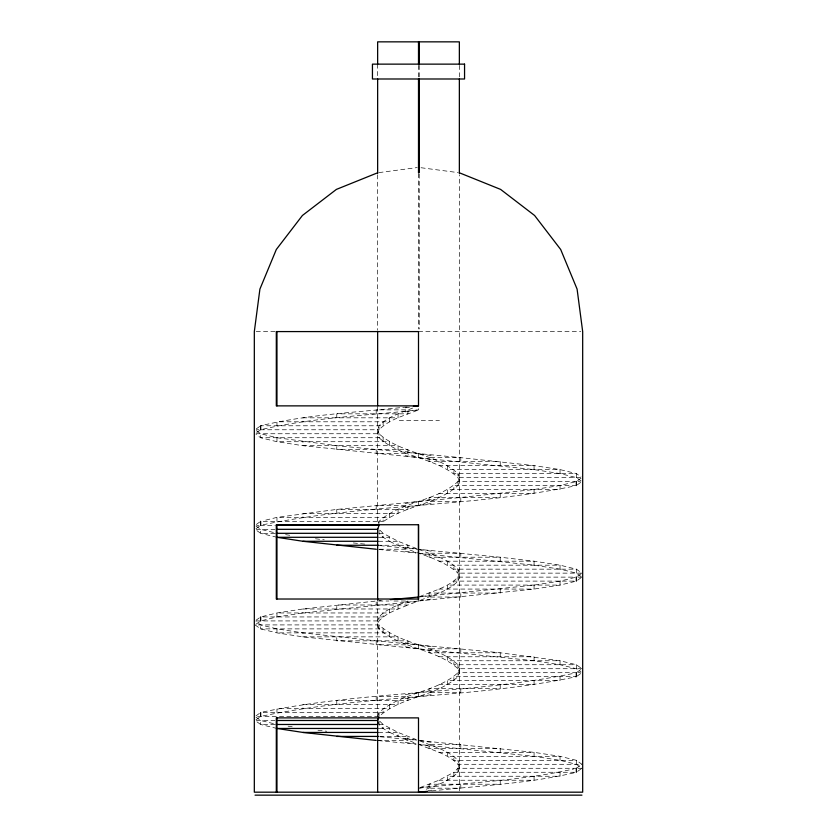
<?xml version="1.0" encoding="UTF-8"?>
<svg xmlns="http://www.w3.org/2000/svg" width="837" height="837" viewBox="0 0 837 837"><rect width="100%" height="100%" fill="white"/><g stroke="black" fill="none" stroke-linecap="round" stroke-linejoin="round"><path stroke-width="0.63" stroke-dasharray="4.18 3.14" d="M459.356 790.871L459.356 174.828M412.62 408.079C401.017 412.934 387.929 416.387 379.035 425.782L377.644 429.768L379.035 433.744L379.035 437.73C401.226 457.965 435.774 457.326 457.965 477.561L459.356 481.537L457.965 485.523C436.464 504.826 404.177 505.443 381.484 522.958M378.334 523.355L379.035 521.367C401.226 501.133 435.774 501.771 457.965 481.537L459.356 477.561L457.965 473.575C435.774 453.34 401.226 453.978 379.035 433.744L255.065 433.744L259.7 430.427M379.035 628.89L377.644 624.915L379.035 620.928C386.621 612.611 397.889 609.336 407.922 604.994L407.922 601.018C397.889 605.35 386.621 608.635 379.035 616.942L377.644 620.928L379.035 624.915L379.035 628.89C401.226 649.125 435.774 648.487 457.965 668.721L459.356 672.697L457.965 676.683C435.774 696.918 401.226 696.279 379.035 716.514L256.363 716.514M377.644 716.514L379.035 712.528C401.226 692.293 435.774 692.931 457.965 672.697L459.356 668.721L457.965 664.735C435.774 644.511 401.226 645.139 379.035 624.915L255.065 624.915L260.631 628.89L276.963 632.877L302.931 636.863L534.069 660.759L560.037 664.735L576.369 668.721L581.014 672.038M418.5 549.239C431.955 554.962 447.45 558.384 457.965 569.16L459.356 573.136L457.965 577.122L457.965 581.108C447.774 591.592 432.771 595.044 419.672 600.568M457.965 581.108L459.356 577.122L459.356 573.136M419.672 740.85C432.771 746.374 447.774 749.826 457.965 760.32L459.356 764.296L457.965 768.282L457.965 772.269C449.071 781.664 435.983 785.116 424.38 789.971M457.965 772.269L459.356 768.282L459.356 764.296M259.7 426.452L255.065 429.768L260.631 433.744L276.963 437.73L336.777 445.692L460.8 457.64L534.069 465.613L560.037 469.588L576.369 473.575L581.014 476.891M259.7 522.026L255.065 525.343L258.978 525.343M255.986 528.67L260.631 525.343M255.986 620.269L260.631 616.942L276.963 612.966L302.931 608.98L376.2 601.018M255.986 624.245L260.631 620.928L276.963 616.942L302.931 612.966L418.5 601.018L407.922 604.994L336.777 604.994L336.777 608.98M581.014 478.22L576.369 481.537L560.037 485.523L534.069 489.509L460.8 497.471L336.777 509.419L276.963 517.381L263.142 520.75M577.3 484.853L581.935 481.537L578.022 481.537M255.986 715.844L260.631 712.528M255.986 719.83L260.631 716.514M581.014 573.805L576.369 577.122L560.037 581.108L534.069 585.084L418.5 597.032L431.714 595.044M581.014 577.781L576.369 581.108L560.037 585.084L534.069 589.07L419.787 600.893M577.3 672.038L581.935 668.721L576.369 664.735L560.037 660.759L500.223 652.787L376.2 640.839L302.931 632.877L276.963 628.89L260.631 624.915L255.986 621.588M577.3 676.024L581.935 672.697L578.022 672.697M576.369 768.282L581.014 764.966M581.014 768.952L576.369 772.269L453.884 772.269L438.933 780.23L418.5 788.192C470.3 782.365 522.926 780.618 573.858 768.9M419.672 596.593C432.771 591.058 447.774 587.616 457.965 577.122L576.724 577.122M263.142 429.151C314.074 417.433 366.7 415.686 418.5 409.858L418.5 407.86M263.142 524.736C365.466 503.602 471.534 507.264 573.858 486.13M263.142 711.91C365.466 690.787 471.534 694.448 573.858 673.314M263.142 715.897C366.292 694.511 473.323 698.654 576.369 676.683L453.884 676.683L453.884 680.669M573.858 772.875C527.153 783.798 478.879 785.692 431.317 790.975M405.286 407.86L411.291 406.96M405.286 411.846L418.5 409.858C405.045 415.57 389.55 419.002 379.035 429.768L377.644 433.744L379.035 437.73M405.286 503.445L431.714 499.459M405.286 507.421L431.714 503.445M405.286 603.006L416.094 601.374M419.703 600.83L431.714 599.02M405.286 694.605L431.714 690.619M405.286 698.592L431.714 694.605M418.5 788.192L431.714 786.205M428.115 790.735L431.714 790.191M378.92 172.61L417.224 167.567M406.96 406.96C358.131 412.421 308.518 414.189 260.631 425.782L383.116 425.782L383.116 421.796M378.763 600.778L381.327 600.537M256.174 331.578L276.963 331.578M418.5 331.578L580.826 331.578M399.291 420.676L439.404 420.676M256.363 429.768L258.978 429.768M260.276 429.768L379.035 429.768L379.035 425.782M580.637 477.561L457.965 477.561L457.965 473.575M576.724 481.537L457.965 481.537L457.965 485.523M576.369 485.523L453.884 485.523L453.884 489.509M263.236 521.367L383.116 521.367L383.116 517.381M260.276 525.343L274.944 525.343M256.363 529.329L274.944 529.329M274.944 533.315L260.631 533.315L255.986 529.988M379.234 533.315L383.116 533.315L398.067 541.277L416.146 548.361M379.234 537.291L389.613 537.291L389.613 541.277C411.637 553.362 438.881 556.187 457.965 573.136L459.356 577.122M378.512 541.277L398.067 541.277L398.067 545.264M377.466 545.264L407.922 545.264L407.922 549.239L376.2 549.239M578.022 577.122L581.935 577.122M573.763 581.108L453.884 581.108L453.884 585.084M378.732 601.018L388.891 601.018M393.965 601.018L407.922 601.018M263.236 616.942L383.116 616.942L383.116 612.966M256.363 620.928L379.035 620.928L379.035 616.942M581.935 668.721L457.965 668.721L457.965 664.735M576.724 672.697L457.965 672.697L457.965 676.683M263.236 712.528L383.116 712.528L383.116 708.541M256.363 720.49L274.944 720.49M274.944 724.476L260.631 724.476L255.065 720.49M379.234 724.476L383.116 724.476L398.067 732.438L416.146 739.521M379.234 728.462L389.613 728.462L389.613 732.438L416.146 743.507M378.512 732.438L398.067 732.438L398.067 736.424M379.81 736.424L407.922 736.424L407.922 740.41L376.2 740.41L415.937 744.145M576.724 768.282L457.965 768.282L453.884 772.269L453.884 776.244M578.022 768.282L581.935 768.282L576.369 764.296L560.037 760.32L534.069 756.334L419.787 744.511M581.014 480.877L576.369 477.561L560.037 473.575L534.069 469.588L302.931 445.692L276.963 441.716L260.631 437.73L255.986 434.413M380.04 545.619L500.223 557.212L534.069 561.188L560.037 565.174L576.369 569.16L581.935 573.136L457.965 573.136L457.965 569.16M378.763 549.48L415.937 552.985M581.014 576.452L576.369 573.136L560.037 569.16L534.069 565.174L418.5 553.226L431.714 555.213M380.04 736.78L415.937 740.159M419.787 740.525L534.069 752.348L560.037 756.334L576.369 760.32L581.935 764.296L457.965 764.296C447.774 753.802 432.771 750.36 419.672 744.825M353.308 542.951L364.754 544.102M315.465 538.766L324.243 539.802M317.976 730.23L326.754 731.256M421.053 167.735L458.08 172.61M405.286 451.666L431.714 455.652M405.286 455.652L431.714 459.639M405.286 547.252L431.714 551.238M405.286 551.238L416.094 552.859M405.286 642.837L431.714 646.813M405.286 646.813L431.714 650.799M405.286 738.412L431.714 742.398M405.286 742.398L416.094 744.03M418.5 744.386L431.714 746.374M285.616 534.644L291.799 535.586M288.085 726.181L294.279 727.133M255.986 526.013L260.631 529.329L276.963 533.315M276.963 537.291L260.631 533.315L260.631 529.329M255.986 717.173L260.631 720.49L276.963 724.476M276.963 728.462L260.631 724.476L260.631 720.49M379.035 530.323L379.035 533.315L383.116 537.291L389.613 541.277M377.989 721.484L379.035 724.476L383.116 728.462L389.613 732.438M379.852 530.124L383.116 533.315L383.116 537.291M379.852 721.285L383.116 724.476L383.116 728.462M459.356 768.282L457.965 764.296L457.965 760.32M576.369 477.561L576.369 473.575L453.884 473.575L453.884 469.588M576.369 573.136L576.369 569.16L453.884 569.16L453.884 565.174M576.369 668.721L576.369 664.735L453.884 664.735L453.884 660.759M576.369 764.296L576.369 760.32L453.884 760.32L453.884 756.334M560.037 473.575L560.037 469.588L447.387 469.588L447.387 465.613M560.037 485.523L560.037 489.509L447.387 489.509L447.387 493.485M560.037 569.16L560.037 565.174L447.387 565.174L447.387 561.188M560.037 581.108L560.037 585.084L447.387 585.084L447.387 589.07M560.037 664.735L560.037 660.759L447.387 660.759L447.387 656.773M560.037 676.683L560.037 680.669L447.387 680.669L447.387 684.645M560.037 760.32L560.037 756.334L447.387 756.334L447.387 752.348M560.037 772.269L560.037 776.244L447.387 776.244L447.387 780.23M534.069 469.588L534.069 465.613L438.933 465.613L438.933 461.626M534.069 489.509L534.069 493.485L438.933 493.485L438.933 497.471M534.069 565.174L534.069 561.188L438.933 561.188L438.933 557.212M534.069 585.084L534.069 589.07L438.933 589.07L438.933 593.046M534.069 660.759L534.069 656.773L438.933 656.773L438.933 652.787M534.069 680.669L534.069 684.645L438.933 684.645L438.933 688.631M534.069 756.334L534.069 752.348L438.933 752.348L438.933 748.372M534.069 776.244L534.069 780.23L438.933 780.23L438.933 784.217M500.223 465.613L500.223 461.626L429.078 461.626L429.078 457.64L460.8 457.64L460.8 461.626M500.223 493.485L500.223 497.471L429.078 497.471L429.078 501.457L460.8 501.457L460.8 497.471M500.223 561.188L500.223 557.212L429.078 557.212L429.078 553.226L460.8 553.226L460.8 557.212M500.223 589.07L500.223 593.046L429.078 593.046L429.078 597.032L460.8 597.032L460.8 593.046M500.223 656.773L500.223 652.787L429.078 652.787L429.078 648.811L460.8 648.811L460.8 652.787M500.223 684.645L500.223 688.631L429.078 688.631L429.078 692.617L460.8 692.617L460.8 688.631M500.223 752.348L500.223 748.372L429.078 748.372L429.078 744.386L460.8 744.386L460.8 748.372M500.223 780.23L500.223 784.217L429.078 784.217L429.078 788.192L460.8 788.192L460.8 784.217M459.356 65.38L459.356 77.757M459.356 477.561L459.356 481.537M459.356 668.721L459.356 672.697M419.243 65.38L419.243 77.757M419.243 174.044L419.243 328.972M418.5 65.38L418.5 77.757M418.5 173.521L418.5 328.972M418.5 453.664L418.5 457.64M418.5 501.457L418.5 505.433M418.5 644.825L418.5 648.811M418.5 692.617L418.5 696.593M398.067 413.834L398.067 417.82L302.931 417.82L302.931 421.796M398.067 449.678L398.067 445.692L302.931 445.692L302.931 441.716M398.067 509.419L398.067 513.395L302.931 513.395L302.931 517.381M398.067 604.994L398.067 608.98L302.931 608.98L302.931 612.966M398.067 640.839L398.067 636.863L302.931 636.863L302.931 632.877M398.067 700.579L398.067 704.566L302.931 704.566L302.931 708.541M389.613 417.82L389.613 421.796L276.963 421.796L276.963 425.782M389.613 445.692L389.613 441.716L276.963 441.716L276.963 437.73M389.613 513.395L389.613 517.381L276.963 517.381L276.963 521.367M389.613 608.98L389.613 612.966L276.963 612.966L276.963 616.942M389.613 636.863L389.613 632.877L276.963 632.877L276.963 628.89M389.613 704.566L389.613 708.541L276.963 708.541L276.963 712.528M383.116 441.716L383.116 437.73L260.631 437.73L260.631 433.744M383.116 632.877L383.116 628.89L260.631 628.89L260.631 624.915M379.035 521.367L379.035 523.355M379.035 712.528L379.035 716.514M379.035 721.484L379.035 724.476M377.644 64.135L377.644 77.757M377.644 174.828L377.644 330.144M377.644 407.148L377.644 523.313M377.644 601.625L377.644 716.482M376.2 413.834L376.2 409.858L407.922 409.858L407.922 413.834L336.777 413.834L336.777 417.82M376.2 449.678L376.2 453.664L407.922 453.664L407.922 449.678L336.777 449.678L336.777 445.692M376.2 509.419L376.2 505.433L407.922 505.433L407.922 509.419L336.777 509.419L336.777 513.395M376.2 602.012L376.2 604.994M376.2 640.839L376.2 644.825L407.922 644.825L407.922 640.839L336.777 640.839L336.777 636.863M376.2 700.579L376.2 696.593L407.922 696.593L407.922 700.579L336.777 700.579L336.777 704.566"/><path stroke-width="1.26" d="M276.963 792.179L276.963 717.884M418.5 524.736L418.5 599.02L276.315 599.02L276.315 524.736L418.5 524.736L418.5 600.024M378.68 717.508L377.644 720.49L277.235 720.49M377.644 172.778L336.411 189.392L302.408 215.486L276.315 249.489L259.909 289.089L254.322 331.578L254.322 792.179L582.678 792.179L582.678 331.578L577.091 289.089L560.685 249.489L534.592 215.486L500.589 189.392L459.356 172.778M413.373 406.353L418.5 405.872L418.5 331.578L276.315 331.578L276.315 405.872L418.5 405.872M390.304 599.69L418.5 597.032M427.477 791.331L418.5 792.179L418.5 717.884L276.315 717.884L276.315 792.179M276.241 525.343L379.035 525.343L377.644 529.329L277.235 529.329M276.241 533.315L377.728 533.315M377.937 537.291L276.963 537.291L302.931 541.277L376.2 549.239M302.931 541.277L377.968 541.277M336.777 545.264L378.512 545.264M276.241 724.476L377.728 724.476M377.937 728.462L276.963 728.462L302.931 732.438L376.2 740.41M302.931 732.438L377.968 732.438M336.777 736.424L378.512 736.424M255.065 795.15L581.935 795.15M576.369 481.537L576.369 485.523M576.369 577.122L576.369 581.108M576.369 672.697L576.369 676.683M576.369 768.282L576.369 772.269M459.356 64.135L459.356 41.85L377.644 41.85L377.644 64.135M459.356 78.992L459.356 173.521M419.243 41.85L419.243 64.135M419.243 78.992L419.243 172.736M418.5 41.85L418.5 64.135M418.5 78.992L418.5 172.778M377.644 78.992L377.644 173.521M377.644 331.452L377.644 405.84M377.644 528.534L377.644 600.317M377.644 719.088L377.644 792.179M276.963 331.578L276.963 405.872M276.963 524.736L276.963 599.02M260.631 425.782L260.631 429.768M260.631 521.367L260.631 525.343M260.631 616.942L260.631 620.928M260.631 712.528L260.631 716.514M464.556 64.135L372.444 64.135L372.444 78.992L464.556 78.992L464.556 64.135"/></g></svg>
